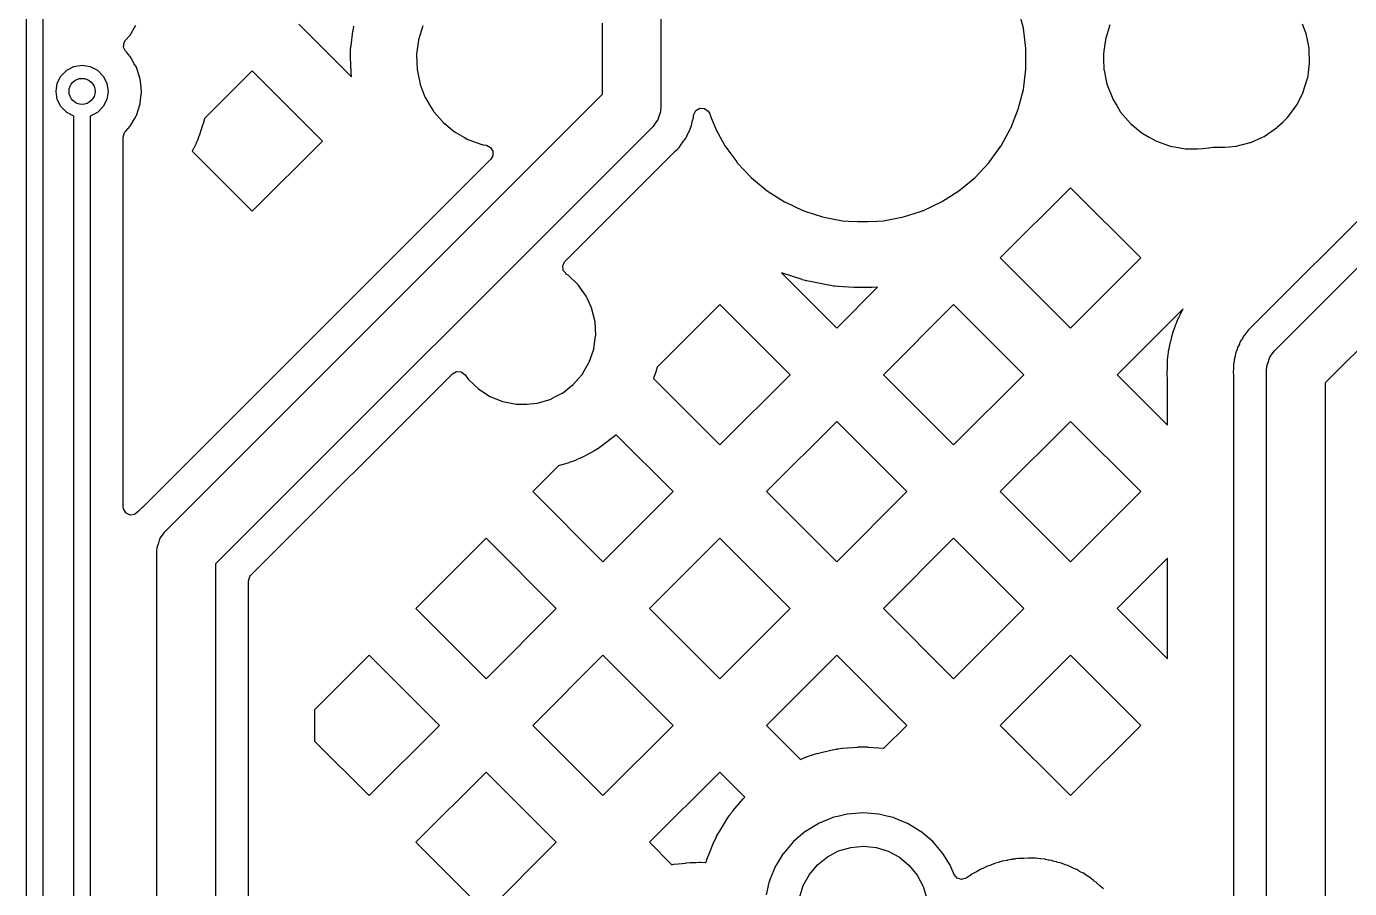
# Model space of a CAD drawing. Extents: x 124.5 to 210, y -114.5 to -26.5.
# Drawn here: x 146.65 to 166.98, y -53.25 to -40 of the extents above; entities that cross this region are included whole.
import ezdxf

# ---------------------------------------------------------------- set-up
doc = ezdxf.new("R2010")
doc.units = 0
doc.layers.add('BLACK', color=7, linetype='CONTINUOUS')

msp = doc.modelspace()

# ---------------------------------------------------------------- linework, layer by layer
at = {"layer": 'BLACK', "linetype": 'CONTINUOUS'}
for p, q in [((146.646, -57.5288), (146.646, -34.5192)), ((146.896, -34.4674), (146.896, -57.5806)), ((156.395, -39.768), (156.395, -41.232)), ((161.963, -40.0302), (161.885, -39.7252)), ((148.239, -40.1369), (148.328, -39.9823)), ((150.832, -39.9671), (151.639, -40.7744)), ((151.664, -40.0687), (151.675, -40.0052)), ((151.675, -40.0052), (151.676, -40)), ((152.735, -39.9921), (152.694, -40.1256)), ((155.495, -41.0456), (155.495, -39.9544)), ((162.002, -40.3426), (161.963, -40.0302)), ((163.294, -39.9776), (163.224, -40.2018)), ((166.302, -40.0981), (166.25, -39.9671)), ((148.137, -40.3203), (148.146, -40.2498)), ((148.146, -40.2498), (148.168, -40.2157)), ((148.168, -40.2157), (148.235, -40.1419)), ((148.235, -40.1419), (148.239, -40.1369)), ((148.235, -40.1419), (148.235, -40.1419)), ((151.633, -40.3025), (151.663, -40.074)), ((151.663, -40.074), (151.664, -40.0687)), ((152.668, -40.2125), (152.639, -40.4293)), ((152.694, -40.1256), (152.668, -40.2072)), ((152.668, -40.2072), (152.668, -40.2125)), ((163.223, -40.2071), (163.201, -40.3773)), ((163.224, -40.2018), (163.223, -40.2071)), ((166.306, -40.1082), (166.302, -40.0981)), ((166.307, -40.1134), (166.306, -40.1082)), ((166.337, -40.258), (166.307, -40.1134)), ((148.168, -40.3843), (148.137, -40.3203)), ((148.186, -40.404), (148.168, -40.3843)), ((148.239, -40.4631), (148.186, -40.404)), ((151.625, -40.3987), (151.626, -40.3774)), ((151.625, -40.404), (151.625, -40.3987)), ((151.625, -40.4685), (151.625, -40.404)), ((151.626, -40.3774), (151.627, -40.3721)), ((151.627, -40.3721), (151.632, -40.3078)), ((151.632, -40.3078), (151.633, -40.3025)), ((152.639, -40.4293), (152.638, -40.4358)), ((152.638, -40.4358), (152.647, -40.6662)), ((162.002, -40.6574), (162.002, -40.3426)), ((163.201, -40.3773), (163.193, -40.4346)), ((163.193, -40.4346), (163.193, -40.4399)), ((163.193, -40.4399), (163.195, -40.4947)), ((163.193, -40.4399), (163.193, -40.4399)), ((166.353, -40.3338), (166.337, -40.258)), ((166.356, -40.3987), (166.353, -40.3338)), ((166.36, -40.5092), (166.356, -40.3987)), ((147.265, -40.6764), (147.376, -40.6196)), ((147.376, -40.6196), (147.5, -40.6)), ((147.5, -40.6), (147.624, -40.6196)), ((147.624, -40.6196), (147.735, -40.6764)), ((148.26, -40.4986), (148.239, -40.4631)), ((148.303, -40.5746), (148.26, -40.4986)), ((148.335, -40.6284), (148.303, -40.5746)), ((148.394, -40.8101), (148.335, -40.6284)), ((151.625, -40.4738), (151.625, -40.4685)), ((151.633, -40.7042), (151.625, -40.4738)), ((161.963, -40.9698), (162.002, -40.6574)), ((163.195, -40.4947), (163.202, -40.6692)), ((166.343, -40.7095), (166.361, -40.5695)), ((166.362, -40.5642), (166.36, -40.5092)), ((166.361, -40.5695), (166.362, -40.5642)), ((166.361, -40.5695), (166.361, -40.5695)), ((147.12, -40.8764), (147.176, -40.7649)), ((147.176, -40.7649), (147.265, -40.6764)), ((147.735, -40.6764), (147.824, -40.7649)), ((147.824, -40.7649), (147.88, -40.8764)), ((148.394, -40.8166), (148.394, -40.8101)), ((148.402, -40.8918), (148.394, -40.8166)), ((148.394, -40.8166), (148.394, -40.8166)), ((150.115, -40.6841), (149.381, -41.4179)), ((151.194, -41.7632), (150.115, -40.6841)), ((151.634, -40.7095), (151.633, -40.7042)), ((151.639, -40.7738), (151.634, -40.7095)), ((151.639, -40.7744), (151.639, -40.7738)), ((152.647, -40.6662), (152.694, -40.8918)), ((163.202, -40.6692), (163.203, -40.6744)), ((163.203, -40.6744), (163.243, -40.8661)), ((166.265, -41.0066), (166.33, -40.7979)), ((166.33, -40.7979), (166.332, -40.7928)), ((166.332, -40.7928), (166.343, -40.7095)), ((147.1, -41), (147.12, -40.8764)), ((147.12, -41.1236), (147.1, -41)), ((147.88, -40.8764), (147.9, -41)), ((147.9, -41), (147.88, -41.1236)), ((148.395, -41.1749), (148.413, -41.0066)), ((148.414, -41), (148.402, -40.8918)), ((148.413, -41.0066), (148.414, -41)), ((148.782, -47.7588), (155.495, -41.0456)), ((152.694, -40.8918), (152.696, -40.8967)), ((152.696, -40.8967), (152.696, -40.8968)), ((152.696, -40.8968), (152.759, -41.0566)), ((152.759, -41.0566), (152.779, -41.1062)), ((161.885, -41.2748), (161.963, -40.9698)), ((163.243, -40.8661), (163.25, -40.899)), ((163.25, -40.899), (163.336, -41.1174)), ((166.219, -41.1), (166.263, -41.0129)), ((166.263, -41.0129), (166.265, -41.0066)), ((147.176, -41.2351), (147.12, -41.1236)), ((147.265, -41.3236), (147.176, -41.2351)), ((147.824, -41.2351), (147.735, -41.3236)), ((147.88, -41.1236), (147.824, -41.2351)), ((148.335, -41.3716), (148.394, -41.1899)), ((148.394, -41.1899), (148.395, -41.1749)), ((152.779, -41.1062), (152.782, -41.1108)), ((152.782, -41.1108), (152.782, -41.1108)), ((152.782, -41.1108), (152.855, -41.2317)), ((152.855, -41.2317), (152.898, -41.3033)), ((156.395, -41.232), (156.389, -41.3024)), ((156.932, -41.2925), (156.994, -41.2579)), ((156.994, -41.2579), (157.065, -41.2624)), ((157.065, -41.2624), (157.122, -41.3045)), ((163.336, -41.1174), (163.339, -41.1219)), ((163.339, -41.1219), (163.398, -41.2185)), ((163.398, -41.2185), (163.458, -41.3181)), ((166.041, -41.3773), (166.126, -41.2624)), ((166.126, -41.2624), (166.159, -41.2185)), ((166.159, -41.2185), (166.164, -41.2085)), ((166.164, -41.2085), (166.219, -41.1)), ((147.375, -41.3797), (147.265, -41.3236)), ((147.375, -57.5622), (147.375, -41.3797)), ((147.735, -41.3236), (147.625, -41.3797)), ((147.625, -41.3797), (147.625, -57.614)), ((148.239, -41.5369), (148.305, -41.4231)), ((148.305, -41.4231), (148.331, -41.3773)), ((148.331, -41.3773), (148.335, -41.3716)), ((148.331, -41.3773), (148.331, -41.3773)), ((149.38, -41.4199), (149.36, -41.4969)), ((149.381, -41.4179), (149.38, -41.4199)), ((152.898, -41.3033), (152.902, -41.3073)), ((152.902, -41.3073), (153.041, -41.4677)), ((153.041, -41.4677), (153.049, -41.4774)), ((156.343, -41.4426), (156.307, -41.4908)), ((156.345, -41.4358), (156.343, -41.4426)), ((156.349, -41.43), (156.345, -41.4358)), ((156.367, -41.3728), (156.349, -41.43)), ((156.387, -41.3163), (156.367, -41.3728)), ((156.389, -41.3024), (156.387, -41.3092)), ((156.387, -41.3092), (156.387, -41.3163)), ((156.869, -41.4969), (156.875, -41.4669)), ((156.875, -41.4669), (156.877, -41.458)), ((156.877, -41.458), (156.878, -41.4543)), ((156.878, -41.4543), (156.893, -41.4026)), ((156.893, -41.4026), (156.895, -41.3755)), ((156.895, -41.3755), (156.898, -41.3594)), ((156.898, -41.3551), (156.932, -41.2925)), ((156.898, -41.3594), (156.898, -41.3551)), ((157.122, -41.3045), (157.139, -41.3345)), ((157.139, -41.3345), (157.168, -41.4087)), ((157.168, -41.4087), (157.231, -41.5676)), ((161.769, -41.5676), (161.885, -41.2748)), ((163.458, -41.3181), (163.612, -41.4954)), ((165.949, -41.4725), (166.021, -41.4034)), ((166.021, -41.4034), (166.041, -41.3773)), ((148.133, -41.7025), (148.154, -41.6344)), ((148.154, -41.6344), (148.166, -41.6182)), ((148.166, -41.6182), (148.239, -41.5369)), ((149.358, -41.5033), (149.299, -41.6849)), ((149.36, -41.4969), (149.358, -41.5033)), ((156.263, -41.5502), (149.55, -48.2634)), ((153.049, -41.4774), (153.091, -41.5115)), ((153.091, -41.5115), (153.224, -41.6202)), ((153.224, -41.6202), (153.224, -41.6202)), ((153.224, -41.6202), (153.228, -41.6236)), ((153.228, -41.6236), (153.232, -41.6263)), ((153.232, -41.6263), (153.232, -41.6263)), ((153.232, -41.6263), (153.375, -41.7073)), ((156.267, -41.5445), (156.263, -41.5502)), ((156.273, -41.54), (156.267, -41.5445)), ((156.307, -41.4908), (156.273, -41.54)), ((156.786, -41.702), (156.809, -41.6492)), ((156.809, -41.6492), (156.813, -41.6408)), ((156.813, -41.6408), (156.837, -41.5954)), ((156.837, -41.5954), (156.84, -41.5898)), ((156.84, -41.5898), (156.847, -41.5636)), ((156.847, -41.5636), (156.853, -41.5483)), ((156.853, -41.5483), (156.863, -41.5233)), ((156.863, -41.5233), (156.869, -41.4969)), ((157.231, -41.5676), (157.233, -41.571)), ((157.233, -41.571), (157.233, -41.571)), ((157.233, -41.571), (157.379, -41.8368)), ((161.621, -41.8368), (161.767, -41.571)), ((161.767, -41.571), (161.769, -41.5676)), ((161.767, -41.571), (161.767, -41.571)), ((163.612, -41.4954), (163.616, -41.4988)), ((163.616, -41.4988), (163.789, -41.6409)), ((163.789, -41.6409), (163.789, -41.6409)), ((163.789, -41.6409), (163.794, -41.6443)), ((163.794, -41.6443), (163.798, -41.6469)), ((163.798, -41.6469), (163.798, -41.6469)), ((163.798, -41.6469), (163.895, -41.702)), ((165.663, -41.6913), (165.854, -41.5626)), ((165.854, -41.5626), (165.87, -41.5473)), ((165.87, -41.5473), (165.949, -41.4725)), ((148.133, -47.3866), (148.133, -41.7025)), ((149.216, -41.8728), (149.213, -41.8786)), ((149.252, -41.8017), (149.216, -41.8728)), ((149.255, -41.7957), (149.252, -41.8017)), ((149.266, -41.7717), (149.255, -41.7957)), ((149.268, -41.7656), (149.266, -41.7717)), ((149.297, -41.6911), (149.268, -41.7656)), ((149.299, -41.6849), (149.297, -41.6911)), ((150.115, -42.8422), (151.194, -41.7632)), ((153.375, -41.7073), (153.428, -41.7377)), ((153.428, -41.7377), (153.645, -41.8163)), ((153.645, -41.8163), (153.65, -41.8173)), ((153.65, -41.8173), (153.65, -41.8173)), ((153.65, -41.8173), (153.662, -41.8194)), ((153.662, -41.8194), (153.713, -41.8287)), ((153.713, -41.8287), (153.777, -41.8605)), ((153.777, -41.8605), (153.813, -41.9215)), ((156.647, -41.8875), (156.674, -41.8615)), ((156.674, -41.8615), (156.707, -41.8143)), ((156.707, -41.8143), (156.713, -41.807)), ((156.713, -41.807), (156.749, -41.7624)), ((156.749, -41.7624), (156.761, -41.7392)), ((156.761, -41.7392), (156.762, -41.7382)), ((156.762, -41.7382), (156.77, -41.7243)), ((156.77, -41.7243), (156.777, -41.7154)), ((156.777, -41.7154), (156.786, -41.702)), ((157.379, -41.8368), (157.383, -41.8435)), ((157.383, -41.8435), (157.437, -41.9176)), ((161.563, -41.9176), (161.617, -41.8435)), ((161.617, -41.8435), (161.621, -41.8368)), ((163.895, -41.702), (163.998, -41.7605)), ((163.998, -41.7605), (164.218, -41.8406)), ((164.218, -41.8406), (164.224, -41.8415)), ((164.224, -41.8415), (164.224, -41.8415)), ((164.224, -41.8415), (164.286, -41.8527)), ((164.286, -41.8527), (164.449, -41.8823)), ((164.639, -41.8835), (164.72, -41.8766)), ((164.72, -41.8766), (164.809, -41.8691)), ((164.809, -41.8691), (164.814, -41.8687)), ((164.809, -41.8691), (164.809, -41.8691)), ((164.814, -41.8687), (164.819, -41.8673)), ((164.819, -41.8673), (164.841, -41.8616)), ((164.819, -41.8673), (164.819, -41.8673)), ((164.841, -41.8616), (164.879, -41.8577)), ((164.879, -41.8577), (164.894, -41.8584)), ((164.894, -41.8584), (164.894, -41.8584)), ((164.894, -41.8584), (164.896, -41.8585)), ((164.896, -41.8585), (165.058, -41.8585)), ((165.058, -41.8585), (165.126, -41.8527)), ((165.126, -41.8527), (165.224, -41.8444)), ((165.224, -41.8444), (165.23, -41.8439)), ((165.224, -41.8444), (165.224, -41.8444)), ((165.23, -41.8439), (165.235, -41.8426)), ((165.235, -41.8426), (165.448, -41.7873)), ((165.235, -41.8426), (165.235, -41.8426)), ((165.448, -41.7873), (165.453, -41.786)), ((165.448, -41.7873), (165.448, -41.7873)), ((165.453, -41.786), (165.458, -41.7838)), ((165.458, -41.7838), (165.639, -41.702)), ((165.458, -41.7838), (165.458, -41.7838)), ((165.639, -41.702), (165.663, -41.6913)), ((153.78, -42.0418), (148.433, -47.3882)), ((149.213, -41.8786), (149.19, -41.9176)), ((149.19, -41.9176), (150.115, -42.8422)), ((153.81, -41.9925), (153.78, -42.0418)), ((153.813, -41.9215), (153.81, -41.9925)), ((154.92, -43.6123), (156.612, -41.9208)), ((156.612, -41.9208), (156.614, -41.9183)), ((156.614, -41.9183), (156.647, -41.8875)), ((157.437, -41.9176), (157.559, -42.0854)), ((161.441, -42.0854), (161.563, -41.9176)), ((164.449, -41.8823), (164.453, -41.8825)), ((164.453, -41.8825), (164.453, -41.8825)), ((164.453, -41.8825), (164.472, -41.8834)), ((164.472, -41.8834), (164.472, -41.8834)), ((164.472, -41.8834), (164.474, -41.8835)), ((164.474, -41.8835), (164.639, -41.8835)), ((157.559, -42.0854), (157.568, -42.0982)), ((157.568, -42.0982), (157.784, -42.3278)), ((161.216, -42.3278), (161.432, -42.0982)), ((161.432, -42.0982), (161.441, -42.0854)), ((157.784, -42.3278), (158.026, -42.5285)), ((160.974, -42.5285), (161.216, -42.3278)), ((162.687, -42.4802), (161.608, -43.5592)), ((163.766, -43.5592), (162.687, -42.4802)), ((158.026, -42.5285), (158.292, -42.6972)), ((160.708, -42.6972), (160.974, -42.5285)), ((167.574, -42.5144), (165.483, -44.6056)), ((158.292, -42.6972), (158.296, -42.6989)), ((158.296, -42.6989), (158.296, -42.6989)), ((158.296, -42.6989), (158.573, -42.8296)), ((158.573, -42.8296), (158.573, -42.8296)), ((158.573, -42.8296), (158.577, -42.8313)), ((158.577, -42.8313), (158.581, -42.8325)), ((158.581, -42.8325), (158.581, -42.8325)), ((158.581, -42.8325), (158.619, -42.8449)), ((158.619, -42.8449), (158.876, -42.9286)), ((160.124, -42.9286), (160.381, -42.8449)), ((160.381, -42.8449), (160.419, -42.8325)), ((160.419, -42.8325), (160.423, -42.8313)), ((160.419, -42.8325), (160.419, -42.8325)), ((160.423, -42.8313), (160.427, -42.8296)), ((160.427, -42.8296), (160.704, -42.6989)), ((160.427, -42.8296), (160.427, -42.8296)), ((160.704, -42.6989), (160.708, -42.6972)), ((160.704, -42.6989), (160.704, -42.6989)), ((165.832, -44.9762), (167.982, -42.8257)), ((158.876, -42.9286), (159.186, -42.9876)), ((159.186, -42.9876), (159.279, -42.9935)), ((159.279, -42.9935), (159.419, -43.0023)), ((159.419, -43.0023), (159.419, -43.0023)), ((159.419, -43.0023), (159.421, -43.0024)), ((159.421, -43.0024), (159.579, -43.0024)), ((159.579, -43.0024), (159.581, -43.0023)), ((159.581, -43.0023), (159.721, -42.9935)), ((159.581, -43.0023), (159.581, -43.0023)), ((159.721, -42.9935), (159.814, -42.9876)), ((159.814, -42.9876), (160.124, -42.9286)), ((154.885, -43.6832), (154.914, -43.6187)), ((154.895, -43.7535), (154.885, -43.6832)), ((154.914, -43.6187), (154.92, -43.6123)), ((161.608, -43.5592), (162.687, -44.6383)), ((162.687, -44.6383), (163.766, -43.5592)), ((168.487, -43.5939), (166.6, -45.4807)), ((154.926, -43.7894), (154.895, -43.7535)), ((154.941, -43.8073), (154.926, -43.7894)), ((154.97, -43.8261), (154.941, -43.8073)), ((155.123, -43.9724), (154.97, -43.8261)), ((158.26, -43.7944), (158.246, -43.7894)), ((158.246, -43.7894), (159.095, -44.6383)), ((158.264, -43.7956), (158.26, -43.7944)), ((158.563, -43.8929), (158.264, -43.7956)), ((158.567, -43.8941), (158.563, -43.8929)), ((158.613, -43.9075), (158.567, -43.8941)), ((158.617, -43.9085), (158.613, -43.9075)), ((158.632, -43.9124), (158.617, -43.9085)), ((155.245, -44.1449), (155.123, -43.9724)), ((158.636, -43.9134), (158.632, -43.9124)), ((158.683, -43.9238), (158.636, -43.9134)), ((158.686, -43.9246), (158.683, -43.9238)), ((158.996, -43.9836), (158.686, -43.9246)), ((159, -43.9843), (158.996, -43.9836)), ((159.047, -43.9918), (159, -43.9843)), ((159.051, -43.9923), (159.047, -43.9918)), ((159.067, -43.9943), (159.051, -43.9923)), ((159.07, -43.9948), (159.067, -43.9943)), ((159.118, -43.9993), (159.07, -43.9948)), ((159.095, -44.6383), (159.724, -44.0093)), ((159.122, -43.9996), (159.118, -43.9993)), ((159.358, -44.0144), (159.122, -43.9996)), ((159.36, -44.0145), (159.358, -44.0144)), ((159.384, -44.0156), (159.36, -44.0145)), ((159.386, -44.0157), (159.384, -44.0156)), ((159.393, -44.016), (159.386, -44.0157)), ((159.395, -44.016), (159.393, -44.016)), ((159.419, -44.0164), (159.395, -44.016)), ((159.421, -44.0164), (159.419, -44.0164)), ((159.579, -44.0164), (159.421, -44.0164)), ((159.581, -44.0164), (159.579, -44.0164)), ((159.605, -44.016), (159.581, -44.0164)), ((159.607, -44.016), (159.605, -44.016)), ((159.614, -44.0157), (159.607, -44.016)), ((159.616, -44.0156), (159.614, -44.0157)), ((159.64, -44.0145), (159.616, -44.0156)), ((159.642, -44.0144), (159.64, -44.0145)), ((159.724, -44.0093), (159.642, -44.0144)), ((155.266, -44.1896), (155.245, -44.1449)), ((155.329, -44.3293), (155.266, -44.1896)), ((157.299, -44.2762), (156.337, -45.238)), ((158.378, -45.3553), (157.299, -44.2762)), ((160.891, -44.2762), (159.812, -45.3553)), ((161.97, -45.3553), (160.891, -44.2762)), ((155.333, -44.3375), (155.329, -44.3293)), ((155.334, -44.3433), (155.333, -44.3375)), ((155.335, -44.3467), (155.334, -44.3433)), ((155.334, -44.3433), (155.334, -44.3433)), ((155.382, -44.5431), (155.335, -44.3467)), ((164.418, -44.3412), (163.404, -45.3553)), ((164.322, -44.5426), (164.354, -44.4725)), ((164.354, -44.4725), (164.357, -44.4668)), ((164.357, -44.4668), (164.368, -44.4446)), ((164.368, -44.4446), (164.378, -44.4216)), ((164.378, -44.4216), (164.381, -44.4158)), ((164.381, -44.4158), (164.415, -44.3467)), ((164.415, -44.3467), (164.418, -44.3412)), ((155.392, -44.7544), (155.382, -44.5431)), ((164.241, -44.7895), (164.26, -44.7149)), ((164.26, -44.7149), (164.262, -44.7088)), ((164.262, -44.7088), (164.27, -44.6845)), ((164.27, -44.6845), (164.272, -44.6785)), ((164.272, -44.6785), (164.29, -44.6285)), ((164.29, -44.6285), (164.308, -44.5781)), ((164.308, -44.5781), (164.31, -44.5721)), ((164.31, -44.5721), (164.319, -44.5484)), ((164.319, -44.5484), (164.322, -44.5426)), ((165.382, -44.7193), (165.346, -44.764)), ((165.388, -44.712), (165.382, -44.7193)), ((165.421, -44.6648), (165.388, -44.712)), ((165.481, -44.608), (165.421, -44.6648)), ((165.483, -44.6056), (165.481, -44.608)), ((155.364, -44.9502), (155.391, -44.7603)), ((155.391, -44.7603), (155.392, -44.7544)), ((155.391, -44.7603), (155.391, -44.7603)), ((164.207, -44.9317), (164.208, -44.9255)), ((164.208, -44.9255), (164.225, -44.8504)), ((164.225, -44.8504), (164.227, -44.8443)), ((164.227, -44.8443), (164.234, -44.8202)), ((164.234, -44.8202), (164.239, -44.7957)), ((164.239, -44.7957), (164.241, -44.7895)), ((165.282, -44.8855), (165.255, -44.9366)), ((165.286, -44.8772), (165.282, -44.8855)), ((165.306, -44.8302), (165.286, -44.8772)), ((165.309, -44.8243), (165.306, -44.8302)), ((165.325, -44.802), (165.309, -44.8243)), ((165.333, -44.7881), (165.325, -44.802)), ((165.343, -44.7697), (165.333, -44.7881)), ((165.346, -44.764), (165.343, -44.7696)), ((165.343, -44.7696), (165.343, -44.7697)), ((155.292, -45.1635), (155.362, -44.9637)), ((155.362, -44.9637), (155.364, -44.9502)), ((164.18, -45.1357), (164.185, -45.0775)), ((164.185, -45.0727), (164.188, -45.0535)), ((164.185, -45.0775), (164.185, -45.0727)), ((164.188, -45.0535), (164.189, -45.0487)), ((164.189, -45.0487), (164.195, -45.0086)), ((164.195, -45.0086), (164.201, -44.9631)), ((164.201, -44.9631), (164.202, -44.9568)), ((164.202, -44.9568), (164.207, -44.9317)), ((165.202, -45.1237), (165.2, -45.1406)), ((165.218, -45.0684), (165.202, -45.1237)), ((165.22, -45.0594), (165.218, -45.0684)), ((165.23, -45.0093), (165.22, -45.0594)), ((165.232, -45.003), (165.23, -45.0093)), ((165.23, -45.0093), (165.23, -45.0093)), ((165.242, -44.978), (165.232, -45.003)), ((165.248, -44.9627), (165.242, -44.978)), ((165.255, -44.9366), (165.248, -44.9627)), ((165.728, -45.1535), (165.746, -45.0964)), ((165.746, -45.0964), (165.75, -45.0905)), ((165.75, -45.0905), (165.752, -45.0838)), ((165.752, -45.0838), (165.788, -45.0356)), ((165.788, -45.0356), (165.822, -44.9863)), ((165.822, -44.9863), (165.828, -44.9819)), ((165.828, -44.9819), (165.832, -44.9762)), ((153.194, -45.3388), (153.256, -45.3048)), ((153.256, -45.3048), (153.327, -45.3099)), ((153.327, -45.3099), (153.386, -45.355)), ((155.19, -45.3414), (155.289, -45.1687)), ((155.289, -45.1687), (155.292, -45.1635)), ((156.32, -45.2964), (156.279, -45.4143)), ((156.322, -45.2907), (156.32, -45.2964)), ((156.337, -45.238), (156.322, -45.2907)), ((164.173, -45.3236), (164.176, -45.2465)), ((164.173, -45.3299), (164.173, -45.3236)), ((164.174, -45.3554), (164.173, -45.3299)), ((164.176, -45.2401), (164.178, -45.2184)), ((164.176, -45.2465), (164.176, -45.2401)), ((164.178, -45.1685), (164.179, -45.1486)), ((164.178, -45.1702), (164.178, -45.1685)), ((164.178, -45.1767), (164.178, -45.1702)), ((164.178, -45.1784), (164.178, -45.1767)), ((164.178, -45.1984), (164.178, -45.1784)), ((164.178, -45.2), (164.178, -45.1984)), ((164.178, -45.2184), (164.178, -45.2)), ((164.179, -45.1406), (164.18, -45.1357)), ((164.179, -45.147), (164.179, -45.1406)), ((164.179, -45.1486), (164.179, -45.147)), ((165.188, -45.3063), (165.187, -45.3179)), ((165.187, -45.3179), (165.188, -45.3242)), ((165.191, -45.2622), (165.188, -45.3063)), ((165.188, -45.3242), (165.191, -45.3469)), ((165.192, -45.2525), (165.191, -45.2622)), ((165.197, -45.167), (165.192, -45.1936)), ((165.192, -45.1936), (165.192, -45.2)), ((165.192, -45.2), (165.192, -45.2525)), ((165.2, -45.1509), (165.197, -45.167)), ((165.2, -45.1406), (165.2, -45.1509)), ((165.7, -45.2944), (165.706, -45.224)), ((165.7, -56.3056), (165.7, -45.2944)), ((165.706, -45.224), (165.708, -45.2172)), ((165.708, -45.21), (165.728, -45.1535)), ((165.708, -45.2172), (165.708, -45.21)), ((150.095, -48.4371), (153.194, -45.3388)), ((153.386, -45.355), (153.434, -45.4227)), ((153.434, -45.4227), (153.434, -45.4227)), ((153.434, -45.4227), (153.437, -45.4276)), ((153.437, -45.4276), (153.59, -45.5739)), ((154.882, -45.6371), (155.048, -45.5064)), ((155.048, -45.5064), (155.052, -45.5019)), ((155.052, -45.5019), (155.128, -45.4143)), ((155.052, -45.5019), (155.052, -45.5019)), ((155.128, -45.4143), (155.183, -45.3512)), ((155.183, -45.3512), (155.187, -45.3466)), ((155.187, -45.3466), (155.19, -45.3415)), ((155.19, -45.3415), (155.19, -45.3414)), ((156.279, -45.4143), (157.299, -46.4343)), ((157.299, -46.4343), (158.378, -45.3553)), ((159.812, -45.3553), (160.891, -46.4343)), ((160.891, -46.4343), (161.97, -45.3553)), ((163.404, -45.3553), (164.178, -46.1287)), ((164.174, -45.3618), (164.174, -45.3554)), ((164.178, -45.4027), (164.174, -45.3618)), ((164.178, -46.1287), (164.178, -45.4027)), ((165.191, -45.3469), (165.192, -45.3627)), ((165.192, -45.3627), (165.192, -54.1651)), ((166.6, -45.4807), (166.6, -56.492)), ((153.59, -45.5739), (153.768, -45.6886)), ((153.768, -45.6886), (153.773, -45.6909)), ((153.773, -45.6909), (153.958, -45.7654)), ((154.491, -45.7935), (154.694, -45.7339)), ((154.694, -45.7339), (154.777, -45.6909)), ((154.777, -45.6909), (154.876, -45.6398)), ((154.876, -45.6398), (154.882, -45.6371)), ((154.876, -45.6398), (154.876, -45.6398)), ((153.958, -45.7654), (153.958, -45.7654)), ((153.958, -45.7654), (153.964, -45.7677)), ((153.964, -45.7677), (154.171, -45.8082)), ((154.171, -45.8082), (154.177, -45.8085)), ((154.177, -45.8085), (154.333, -45.8085)), ((154.333, -45.8085), (154.491, -45.7935)), ((159.095, -46.0723), (158.016, -47.1513)), ((160.174, -47.1513), (159.095, -46.0723)), ((162.687, -46.0723), (161.608, -47.1513)), ((163.766, -47.1513), (162.687, -46.0723)), ((155.674, -46.3038), (155.508, -46.4345)), ((155.679, -46.3), (155.674, -46.3038)), ((155.707, -46.276), (155.679, -46.3)), ((156.582, -47.1513), (155.707, -46.276)), ((155.346, -46.5385), (155.158, -46.6354)), ((155.351, -46.5357), (155.346, -46.5385)), ((155.414, -46.4995), (155.351, -46.5357)), ((155.419, -46.4963), (155.414, -46.4995)), ((155.439, -46.4834), (155.419, -46.4963)), ((155.444, -46.4801), (155.439, -46.4834)), ((155.503, -46.4381), (155.444, -46.4801)), ((155.508, -46.4345), (155.503, -46.4381)), ((154.822, -46.7529), (154.424, -47.1513)), ((154.979, -46.7069), (154.822, -46.7529)), ((154.985, -46.7051), (154.979, -46.7069)), ((155.053, -46.6814), (154.985, -46.7051)), ((155.059, -46.6793), (155.053, -46.6814)), ((155.081, -46.6704), (155.059, -46.6793)), ((155.087, -46.6681), (155.081, -46.6704)), ((155.152, -46.638), (155.087, -46.6681)), ((155.158, -46.6354), (155.152, -46.638)), ((154.424, -47.1513), (155.503, -48.2304)), ((155.503, -48.2304), (156.582, -47.1513)), ((158.016, -47.1513), (159.095, -48.2304)), ((159.095, -48.2304), (160.174, -47.1513)), ((161.608, -47.1513), (162.687, -48.2304)), ((162.687, -48.2304), (163.766, -47.1513)), ((148.137, -47.4172), (148.133, -47.3866)), ((148.173, -47.4785), (148.137, -47.4172)), ((148.237, -47.5105), (148.173, -47.4785)), ((148.307, -47.5032), (148.237, -47.5105)), ((148.363, -47.4588), (148.307, -47.5032)), ((148.367, -47.4527), (148.363, -47.4588)), ((148.371, -47.4475), (148.367, -47.4527)), ((148.367, -47.4527), (148.367, -47.4527)), ((148.431, -47.3907), (148.371, -47.4475)), ((148.433, -47.3882), (148.431, -47.3907)), ((148.738, -47.8182), (148.772, -47.7689)), ((148.772, -47.7689), (148.778, -47.7645)), ((148.778, -47.7645), (148.782, -47.7588)), ((148.658, -47.9927), (148.678, -47.9361)), ((148.678, -47.9361), (148.696, -47.879)), ((148.696, -47.879), (148.7, -47.8732)), ((148.7, -47.8732), (148.702, -47.8664)), ((148.702, -47.8664), (148.738, -47.8182)), ((153.707, -47.8683), (152.628, -48.9474)), ((154.786, -48.9474), (153.707, -47.8683)), ((157.299, -47.8683), (156.22, -48.9474)), ((158.378, -48.9474), (157.299, -47.8683)), ((160.891, -47.8683), (159.812, -48.9474)), ((161.97, -48.9474), (160.891, -47.8683)), ((148.65, -48.077), (148.656, -48.0066)), ((148.65, -67.2396), (148.65, -48.077)), ((148.656, -48.0066), (148.658, -47.9998)), ((148.658, -47.9998), (148.658, -47.9927)), ((164.178, -48.1739), (163.404, -48.9474)), ((164.178, -49.7208), (164.178, -48.1739)), ((149.55, -48.2634), (149.55, -67.426)), ((150.059, -48.5262), (150.079, -48.4581)), ((150.059, -56.3597), (150.059, -48.5262)), ((150.079, -48.4581), (150.095, -48.4371)), ((152.628, -48.9474), (153.707, -50.0264)), ((153.707, -50.0264), (154.786, -48.9474)), ((156.22, -48.9474), (157.299, -50.0264)), ((157.299, -50.0264), (158.378, -48.9474)), ((159.812, -48.9474), (160.891, -50.0264)), ((160.891, -50.0264), (161.97, -48.9474)), ((163.404, -48.9474), (164.178, -49.7208)), ((151.911, -49.6644), (151.073, -50.5026)), ((152.99, -50.7434), (151.911, -49.6644)), ((155.503, -49.6644), (154.424, -50.7434)), ((156.582, -50.7434), (155.503, -49.6644)), ((159.095, -49.6644), (158.016, -50.7434)), ((160.174, -50.7434), (159.095, -49.6644)), ((162.687, -49.6644), (161.608, -50.7434)), ((163.766, -50.7434), (162.687, -49.6644)), ((151.073, -50.5026), (151.073, -50.9843)), ((151.911, -51.8225), (152.99, -50.7434)), ((154.424, -50.7434), (155.503, -51.8225)), ((155.503, -51.8225), (156.582, -50.7434)), ((158.016, -50.7434), (158.54, -51.2674)), ((159.822, -51.0952), (160.174, -50.7434)), ((161.608, -50.7434), (162.687, -51.8225)), ((162.687, -51.8225), (163.766, -50.7434)), ((151.073, -50.9843), (151.911, -51.8225)), ((158.54, -51.2674), (158.644, -51.2241)), ((158.644, -51.2241), (158.649, -51.2223)), ((158.649, -51.2223), (158.705, -51.2016)), ((158.705, -51.2016), (158.71, -51.2)), ((158.71, -51.2), (158.729, -51.1938)), ((158.729, -51.1938), (158.733, -51.1924)), ((158.733, -51.1924), (158.791, -51.1762)), ((158.791, -51.1762), (158.796, -51.1749)), ((158.796, -51.1749), (159.027, -51.1195)), ((159.027, -51.1195), (159.031, -51.1184)), ((159.031, -51.1184), (159.09, -51.1067)), ((159.09, -51.1067), (159.095, -51.1059)), ((159.095, -51.1059), (159.114, -51.1028)), ((159.114, -51.1028), (159.119, -51.1021)), ((159.119, -51.1021), (159.179, -51.0951)), ((159.179, -51.0951), (159.184, -51.0946)), ((159.184, -51.0946), (159.42, -51.076)), ((159.42, -51.076), (159.425, -51.0757)), ((159.425, -51.0757), (159.485, -51.0733)), ((159.485, -51.0733), (159.49, -51.0732)), ((159.49, -51.0732), (159.51, -51.0732)), ((159.51, -51.0732), (159.515, -51.0733)), ((159.515, -51.0733), (159.575, -51.0757)), ((159.575, -51.0757), (159.58, -51.076)), ((159.58, -51.076), (159.816, -51.0946)), ((159.816, -51.0946), (159.821, -51.0951)), ((159.821, -51.0951), (159.822, -51.0952)), ((153.707, -51.4604), (152.628, -52.5395)), ((154.786, -52.5395), (153.707, -51.4604)), ((157.299, -51.4604), (156.22, -52.5395)), ((157.683, -51.8449), (157.299, -51.4604)), ((157.505, -52.052), (157.659, -51.8715)), ((157.659, -51.8715), (157.662, -51.8678)), ((157.662, -51.8678), (157.683, -51.8449)), ((157.287, -52.3832), (157.411, -52.1808)), ((157.411, -52.1808), (157.414, -52.1766)), ((157.414, -52.1766), (157.447, -52.1268)), ((157.447, -52.1268), (157.45, -52.1228)), ((157.45, -52.1228), (157.462, -52.1068)), ((157.462, -52.1068), (157.465, -52.1028)), ((157.465, -52.1028), (157.502, -52.0559)), ((157.502, -52.0559), (157.505, -52.052)), ((159.028, -52.1628), (158.818, -52.2499)), ((159.032, -52.1609), (159.028, -52.1628)), ((159.028, -52.1628), (159.028, -52.1628)), ((159.133, -52.1367), (159.032, -52.1609)), ((159.258, -52.1066), (159.133, -52.1367)), ((159.263, -52.1055), (159.258, -52.1066)), ((159.258, -52.1066), (159.258, -52.1066)), ((159.5, -52.0868), (159.263, -52.1055)), ((159.737, -52.1055), (159.5, -52.0868)), ((159.742, -52.1066), (159.737, -52.1055)), ((159.867, -52.1367), (159.742, -52.1066)), ((159.742, -52.1066), (159.742, -52.1066)), ((159.968, -52.1609), (159.867, -52.1367)), ((159.972, -52.1628), (159.968, -52.1609)), ((160.182, -52.2499), (159.972, -52.1628)), ((159.972, -52.1628), (159.972, -52.1628)), ((157.244, -52.4617), (157.253, -52.4441)), ((157.253, -52.4441), (157.255, -52.4397)), ((157.255, -52.4397), (157.285, -52.3875)), ((157.285, -52.3875), (157.287, -52.3832)), ((158.611, -52.3758), (158.43, -52.53)), ((158.615, -52.3732), (158.611, -52.3758)), ((158.809, -52.2543), (158.615, -52.3732)), ((158.615, -52.3732), (158.615, -52.3732)), ((158.813, -52.2518), (158.809, -52.2543)), ((158.818, -52.2499), (158.813, -52.2518)), ((158.818, -52.2499), (158.818, -52.2499)), ((160.187, -52.2518), (160.182, -52.2499)), ((160.182, -52.2499), (160.182, -52.2499)), ((160.191, -52.2543), (160.187, -52.2518)), ((160.385, -52.3732), (160.191, -52.2543)), ((160.389, -52.3758), (160.385, -52.3732)), ((160.385, -52.3732), (160.385, -52.3732)), ((160.57, -52.53), (160.389, -52.3758)), ((152.628, -52.5395), (153.707, -53.6185)), ((153.707, -53.6185), (154.786, -52.5395)), ((156.22, -52.5395), (156.564, -52.8841)), ((157.124, -52.7444), (157.215, -52.525)), ((157.215, -52.525), (157.217, -52.5205)), ((157.217, -52.5205), (157.242, -52.4661)), ((157.242, -52.4661), (157.244, -52.4617)), ((158.43, -52.53), (158.276, -52.7106)), ((159.125, -52.6728), (159.313, -52.6177)), ((159.313, -52.6177), (159.507, -52.6)), ((159.507, -52.6), (159.701, -52.6204)), ((159.701, -52.6204), (159.888, -52.6781)), ((160.724, -52.7106), (160.57, -52.53)), ((156.782, -52.8582), (156.842, -52.8526)), ((156.842, -52.8526), (156.847, -52.8522)), ((156.847, -52.8522), (156.866, -52.8512)), ((156.866, -52.8512), (156.871, -52.851)), ((156.871, -52.851), (156.929, -52.8502)), ((156.929, -52.8502), (156.985, -52.8479)), ((156.985, -52.8479), (156.99, -52.8478)), ((156.99, -52.8478), (157.01, -52.8478)), ((157.01, -52.8478), (157.015, -52.8479)), ((157.015, -52.8479), (157.075, -52.8503)), ((157.075, -52.8503), (157.08, -52.8506)), ((157.08, -52.8506), (157.087, -52.8512)), ((157.087, -52.8512), (157.092, -52.8333)), ((157.092, -52.8333), (157.094, -52.8286)), ((157.094, -52.8286), (157.1, -52.8098)), ((157.1, -52.8098), (157.102, -52.8051)), ((157.102, -52.8051), (157.122, -52.749)), ((157.122, -52.749), (157.124, -52.7444)), ((158.273, -52.7148), (158.163, -52.8939)), ((158.276, -52.7106), (158.273, -52.7148)), ((158.273, -52.7148), (158.273, -52.7148)), ((158.8, -52.8855), (158.952, -52.7632)), ((158.952, -52.7632), (159.125, -52.6728)), ((159.888, -52.6781), (160.059, -52.771)), ((160.059, -52.771), (160.21, -52.8954)), ((160.727, -52.7148), (160.724, -52.7106)), ((160.837, -52.8939), (160.727, -52.7148)), ((160.727, -52.7148), (160.727, -52.7148)), ((161.581, -52.8504), (161.534, -52.8616)), ((161.591, -52.8473), (161.581, -52.8504)), ((161.64, -52.8308), (161.591, -52.8473)), ((161.645, -52.83), (161.64, -52.8308)), ((161.71, -52.819), (161.645, -52.83)), ((161.645, -52.83), (161.645, -52.83)), ((161.718, -52.8173), (161.71, -52.819)), ((161.779, -52.8028), (161.718, -52.8173)), ((161.784, -52.8016), (161.779, -52.8028)), ((161.779, -52.8028), (161.779, -52.8028)), ((161.789, -52.8012), (161.784, -52.8016)), ((161.833, -52.7978), (161.789, -52.8012)), ((161.789, -52.8012), (161.789, -52.8012)), ((161.844, -52.7964), (161.833, -52.7978)), ((161.889, -52.7887), (161.844, -52.7964)), ((161.894, -52.7879), (161.889, -52.7887)), ((161.889, -52.7887), (161.889, -52.7887)), ((161.899, -52.7879), (161.894, -52.7879)), ((161.961, -52.7872), (161.899, -52.7879)), ((161.899, -52.7879), (161.899, -52.7879)), ((161.964, -52.7872), (161.961, -52.7872)), ((161.972, -52.7868), (161.964, -52.7872)), ((162.035, -52.7818), (161.972, -52.7868)), ((162.04, -52.7814), (162.035, -52.7818)), ((162.045, -52.7818), (162.04, -52.7814)), ((162.09, -52.7854), (162.045, -52.7818)), ((162.101, -52.7857), (162.09, -52.7854)), ((162.127, -52.7855), (162.101, -52.7857)), ((162.151, -52.7852), (162.127, -52.7855)), ((162.219, -52.7952), (162.151, -52.7852)), ((162.227, -52.7962), (162.219, -52.7952)), ((162.291, -52.8012), (162.227, -52.7962)), ((162.296, -52.8016), (162.291, -52.8012)), ((162.291, -52.8012), (162.291, -52.8012)), ((162.301, -52.8028), (162.296, -52.8016)), ((162.346, -52.8134), (162.301, -52.8028)), ((162.301, -52.8028), (162.301, -52.8028)), ((162.357, -52.8156), (162.346, -52.8134)), ((162.4, -52.822), (162.357, -52.8156)), ((162.405, -52.8228), (162.4, -52.822)), ((162.4, -52.822), (162.4, -52.822)), ((162.439, -52.8333), (162.405, -52.8228)), ((162.47, -52.843), (162.439, -52.8333)), ((162.478, -52.8452), (162.47, -52.843)), ((162.546, -52.8616), (162.478, -52.8452)), ((156.564, -52.8841), (156.57, -52.8829)), ((156.57, -52.8829), (156.575, -52.882)), ((156.575, -52.882), (156.595, -52.8789)), ((156.595, -52.8789), (156.6, -52.8783)), ((156.6, -52.8783), (156.659, -52.8712)), ((156.659, -52.8712), (156.664, -52.8707)), ((156.664, -52.8707), (156.721, -52.8663)), ((156.721, -52.8663), (156.777, -52.8587)), ((156.777, -52.8587), (156.782, -52.8582)), ((158.15, -52.9176), (158.073, -53.1032)), ((158.152, -52.913), (158.15, -52.9176)), ((158.15, -52.9176), (158.15, -52.9176)), ((158.163, -52.8939), (158.152, -52.913)), ((158.581, -53.2061), (158.675, -53.035)), ((158.675, -53.035), (158.8, -52.8855)), ((160.21, -52.8954), (160.333, -53.0466)), ((160.333, -53.0466), (160.425, -53.2189)), ((160.848, -52.913), (160.837, -52.8939)), ((160.85, -52.9176), (160.848, -52.913)), ((160.898, -53.0331), (160.85, -52.9176)), ((160.85, -52.9176), (160.85, -52.9176)), ((160.944, -53.0894), (160.898, -53.0331)), ((161.165, -53.0349), (161.126, -53.0636)), ((161.169, -53.0319), (161.165, -53.0349)), ((161.191, -53.0204), (161.169, -53.0319)), ((161.233, -52.9983), (161.191, -53.0204)), ((161.241, -52.9941), (161.233, -52.9983)), ((161.292, -52.9626), (161.241, -52.9941)), ((161.296, -52.96), (161.292, -52.9626)), ((161.292, -52.9626), (161.292, -52.9626)), ((161.301, -52.9581), (161.296, -52.96)), ((161.34, -52.9419), (161.301, -52.9581)), ((161.301, -52.9581), (161.301, -52.9581)), ((161.35, -52.9371), (161.34, -52.9419)), ((161.392, -52.9151), (161.35, -52.9371)), ((161.397, -52.9128), (161.392, -52.9151)), ((161.392, -52.9151), (161.392, -52.9151)), ((161.465, -52.8899), (161.397, -52.9128)), ((161.473, -52.8869), (161.465, -52.8899)), ((161.534, -52.8616), (161.473, -52.8869)), ((162.586, -52.8783), (162.546, -52.8616)), ((162.594, -52.8813), (162.586, -52.8783)), ((162.604, -52.8851), (162.594, -52.8813)), ((162.646, -52.8982), (162.604, -52.8851)), ((162.651, -52.8997), (162.646, -52.8982)), ((162.646, -52.8982), (162.646, -52.8982)), ((162.655, -52.9019), (162.651, -52.8997)), ((162.71, -52.9292), (162.655, -52.9019)), ((162.655, -52.9019), (162.655, -52.9019)), ((162.718, -52.9328), (162.71, -52.9292)), ((162.729, -52.9371), (162.718, -52.9328)), ((162.779, -52.9581), (162.729, -52.9371)), ((162.784, -52.96), (162.779, -52.9581)), ((162.779, -52.9581), (162.779, -52.9581)), ((162.818, -52.9807), (162.784, -52.96)), ((162.828, -52.9873), (162.818, -52.9807)), ((162.838, -52.9927), (162.828, -52.9873)), ((162.881, -53.014), (162.838, -52.9927)), ((162.885, -53.0169), (162.881, -53.014)), ((162.934, -53.0519), (162.885, -53.0169)), ((162.885, -53.0169), (162.885, -53.0169)), ((162.942, -53.0567), (162.934, -53.0519)), ((162.999, -53.0918), (162.942, -53.0567)), ((158.054, -53.1601), (158.009, -53.3486)), ((158.061, -53.1324), (158.054, -53.1601)), ((158.073, -53.1032), (158.061, -53.1324)), ((158.522, -53.3921), (158.581, -53.2061)), ((160.425, -53.2189), (160.481, -53.4058)), ((161.012, -53.1109), (160.944, -53.0894)), ((161.08, -53.0923), (161.012, -53.1109)), ((161.085, -53.0894), (161.08, -53.0923)), ((161.117, -53.0699), (161.085, -53.0894)), ((161.126, -53.0636), (161.117, -53.0699)), ((163.003, -53.0944), (162.999, -53.0918)), ((162.999, -53.0918), (162.999, -53.0918)), ((163.007, -53.0976), (163.003, -53.0944)), ((163.043, -53.1287), (163.007, -53.0976)), ((163.007, -53.0976), (163.007, -53.0976)), ((163.052, -53.1356), (163.043, -53.1287)), ((163.087, -53.1601), (163.052, -53.1356)), ((163.091, -53.1629), (163.087, -53.1601)), ((163.087, -53.1601), (163.087, -53.1601)), ((163.094, -53.1664), (163.091, -53.1629)), ((163.137, -53.2081), (163.094, -53.1664)), ((163.143, -53.2139), (163.137, -53.2081)), ((163.193, -53.2565), (163.143, -53.2139))]:
    msp.add_line(p, q, dxfattribs=at)
at = {"layer": 'BLACK'}
msp.add_circle((147.5, -41), 0.2, dxfattribs=at)

doc.saveas('drawing.dxf')
